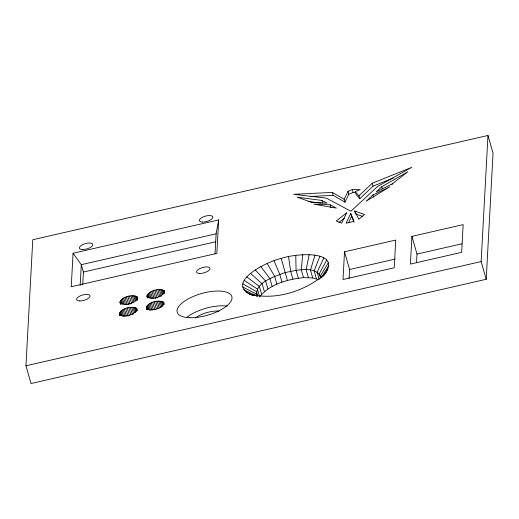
<?xml version="1.0" encoding="UTF-8"?>
<svg xmlns="http://www.w3.org/2000/svg" width="519" height="519" viewBox="0 0 519 519"><rect width="100%" height="100%" fill="white"/><g stroke="black" fill="none" stroke-linecap="round" stroke-linejoin="round"><path stroke-width="0.78" d="M25.95 365.798L32.781 239.72L487.97 135.478L493.05 153.202L486.219 279.28L31.03 383.522L25.95 365.798L481.139 261.563L487.97 135.478M73.062 253.259L71.246 286.741L216.864 253.395L218.674 219.913L73.062 253.259L81.295 264.671L83.41 272.053L82.716 284.886M80.166 285.515L81.295 264.671L216.125 233.797L218.674 219.913M215.035 253.836L216.125 233.797M252.896 295.59C222.327 283.121 268.589 260.726 281.214 258.456C293.06 253.836 343.234 248.666 324.232 275.025M256.834 296.083C254.213 282.18 275.368 276.329 285.165 272.572C295.402 270.639 315.26 264.813 320.956 277.159M344.512 251.799L343.014 279.507L394.245 267.772L395.75 240.063L344.512 251.799L349.598 269.523L349.125 278.229M411.93 236.359L410.425 264.067L461.663 252.338L463.162 224.623L411.93 236.359L417.01 254.083L416.536 262.789M302.72 254.699L301.286 269.757L303.55 277.633L312.73 277.957L318.66 279.715M309.175 254.615L306.132 269.692L308.39 277.568M314.962 255.134L310.472 270.075L312.73 277.957M319.899 256.237L314.177 270.905L316.434 278.781M120.395 303.868L119.967 302.402C124.45 306.794 136.043 303.433 137.652 297.393C133.428 293.533 118.909 296.939 120.395 303.913M119.772 315.409L119.338 313.943C123.82 318.342 135.414 314.981 137.029 308.941C132.799 305.081 118.28 308.481 119.772 315.461M147.364 297.692L146.929 296.226C151.412 300.624 163.005 297.257 164.62 291.217C160.397 287.357 145.871 290.763 147.364 297.737M146.734 309.233L146.306 307.767C150.789 312.166 162.382 308.805 163.991 302.765C159.768 298.905 145.249 302.305 146.741 309.285M323.856 257.891L317.141 272.144L319.198 279.306M350.688 213.646L346.095 223.202L354.055 221.373L350.688 213.646L353.971 222.177M348.573 222.703L351.519 216.559M310.634 196.442L333.204 195.345L344.986 202.157L344.149 199.244L348.015 191.316L352.304 189.513L360.257 189.656L355.243 191.615L356.079 194.528L359.81 198.732L373.077 186.146L393.22 178.043M344.986 202.157L348.846 194.236L353.141 192.426L355.528 192.471M326.717 260.058L319.289 273.773L320.521 278.067M328.397 262.666L320.547 275.725L320.885 277.963L328.851 265.65M322.02 277.211L326.049 272.365M323.311 275.939L328.06 268.913M260.051 296.401C270.464 283.763 287.876 279.28 303.55 277.633M359.81 198.732L358.979 195.812L372.24 183.233L411.775 167.326L377.709 186.392L350.915 211.227L326.367 198.148L293.676 194.314L332.368 192.426L344.149 199.244M381.77 186.723L376.223 191.913L391.851 184.102L407.863 171.75L381.77 186.723L382.399 188.91M373.031 194.936L366.161 201.184L389.827 186.795L373.031 194.936L373.661 197.123M322.883 275.913C302.856 291.795 274.583 300.644 249.399 294.059M338.907 222.45L344.428 218.149M391.534 184.517L392.909 183.726M83.41 272.053L215.878 241.718M349.598 269.523L395.316 259.052M417.01 254.083L461.942 243.794M330.116 204.746L313.833 204.162L336.364 208.106L330.116 204.746L330.953 207.665M321.975 200.451L297.108 197.162L311.932 202.462L327.087 203.13L321.975 200.451L322.812 203.364M308.377 201.456L321.209 203.15M354.762 211.019L364.539 214.47L358.811 219.226L354.762 211.019L355.392 213.205M355.599 213.932L362.366 216.326M245.974 292.139L253.772 295.622M243.696 289.745L257.022 296.038L256.224 293.936L242.626 286.942M242.801 283.809L256.347 291.581L257.58 295.882M244.202 280.435L257.398 289.051L259.662 296.933M246.797 276.919L259.351 286.417L261.608 294.299M250.515 273.37L262.14 283.757L264.398 291.633M255.244 269.88L265.683 281.136L267.94 289.012M355.243 191.615L358.979 195.812M260.856 266.552L269.886 278.638L272.151 286.52M267.175 263.477L274.629 276.335L276.887 284.217M274.026 260.759L279.767 274.298L282.031 282.174M256.224 293.936L256.957 296.174M481.139 261.563L486.219 279.28M372.24 183.233L373.077 186.146M352.304 189.513L353.141 192.426M348.015 191.316L348.846 194.236M332.368 192.426L333.204 195.345M298.334 278.145L296.077 270.269L295.772 255.387M292.911 279.092L290.653 271.216L288.538 256.652M287.422 280.448L281.214 258.456M164.276 290.679L164.705 292.197M163.686 290.231L164.549 293.261M162.869 289.894L163.952 293.676M161.85 289.66L163.154 294.208M160.656 289.557L162.175 294.857M163.647 302.227L164.296 304.497M163.057 301.779L163.712 304.05M159.327 289.576L161.279 296.394M162.239 301.435L163.329 305.224M161.221 301.208L162.745 306.508M157.893 289.719L159.846 296.531M160.027 301.104L161.766 307.164M156.401 289.978L158.353 296.79M158.697 301.124L160.436 307.183M154.889 290.348L157.062 297.925M157.263 301.26L159.223 308.078M153.403 290.822L155.577 298.399M155.771 301.52L157.724 308.338M151.989 291.386L153.948 298.204M154.26 301.896L156.219 308.714M150.692 292.015L152.424 298.075M152.781 302.369L154.954 309.947M149.53 292.703L151.269 298.762M151.366 302.934L153.319 309.746M148.557 293.423L149.861 297.971M147.792 294.156L148.875 297.945M150.062 303.563L152.015 310.381M147.253 294.883L148.123 297.912M147.617 297.848L146.968 295.577L147.558 297.757M148.908 304.251L150.646 310.31M147.934 304.971L149.453 310.271M147.162 305.704L148.252 309.493M146.63 306.431L147.5 309.46M146.994 309.395L146.339 307.125L146.935 309.305M137.308 296.855L137.743 298.367M136.718 296.407L137.587 299.437M135.9 296.064L137.204 300.611M134.882 295.836L136.186 300.384M133.688 295.733L135.212 301.033M136.679 308.403L137.334 310.673M136.095 307.955L136.958 310.985M132.358 295.752L134.097 301.811M135.277 307.611L136.361 311.4M130.924 295.888L132.877 302.707M134.259 307.384L135.777 312.685M133.065 307.28L134.583 312.581M129.432 296.154L131.605 303.725M131.735 307.293L133.688 314.112M127.921 296.524L130.094 304.102M130.301 307.436L132.254 314.255M126.441 296.998L128.615 304.575M128.809 307.696L130.762 314.514M125.027 297.562L126.98 304.374M127.298 308.072L129.471 315.643M123.723 298.191L125.462 304.251M125.812 308.546L127.985 316.116M122.568 298.879L124.086 304.179M121.589 299.599L122.893 304.147M124.398 309.103L126.357 315.922M120.823 300.332L121.913 304.121M123.094 309.739L125.053 316.558M120.291 301.059L121.154 304.089M120.648 304.024L119.999 301.753L120.596 303.933M121.939 310.427L123.678 316.486M120.966 311.147L122.484 316.447M120.2 311.88L121.284 315.669M119.662 312.6L120.531 315.63M120.025 315.571L119.37 313.301L119.967 315.481M256.347 291.581L257.385 296.122M195.449 318.043A17.289 6.838 -16 0 1 218.888 311.108M186.976 317.245A28.441 11.249 -16 0 1 227.225 306.126M346.66 212.848L341.619 223.138L336.234 220.971L346.66 212.848M190.058 317.732A28.441 11.249 -16 0 0 232.012 298.159A28.441 11.249 -16 0 0 191.466 297.264A28.441 11.249 -16 0 0 190.058 317.732M202.579 222.074A6.968 2.757 -16 0 0 212.829 217.26A6.968 2.757 -16 0 0 202.851 217.078A6.968 2.757 -16 0 0 202.579 222.074M82.579 249.555A6.968 2.757 -16 0 0 92.83 244.741A6.968 2.757 -16 0 0 82.852 244.553A6.968 2.757 -16 0 0 82.579 249.555M199.796 273.455A6.968 2.757 -16 0 0 210.046 268.641A6.968 2.757 -16 0 0 200.068 268.453A6.968 2.757 -16 0 0 199.796 273.455M79.796 300.936A6.968 2.757 -16 0 0 90.047 296.122A6.968 2.757 -16 0 0 80.069 295.934A6.968 2.757 -16 0 0 79.796 300.936"/></g></svg>
